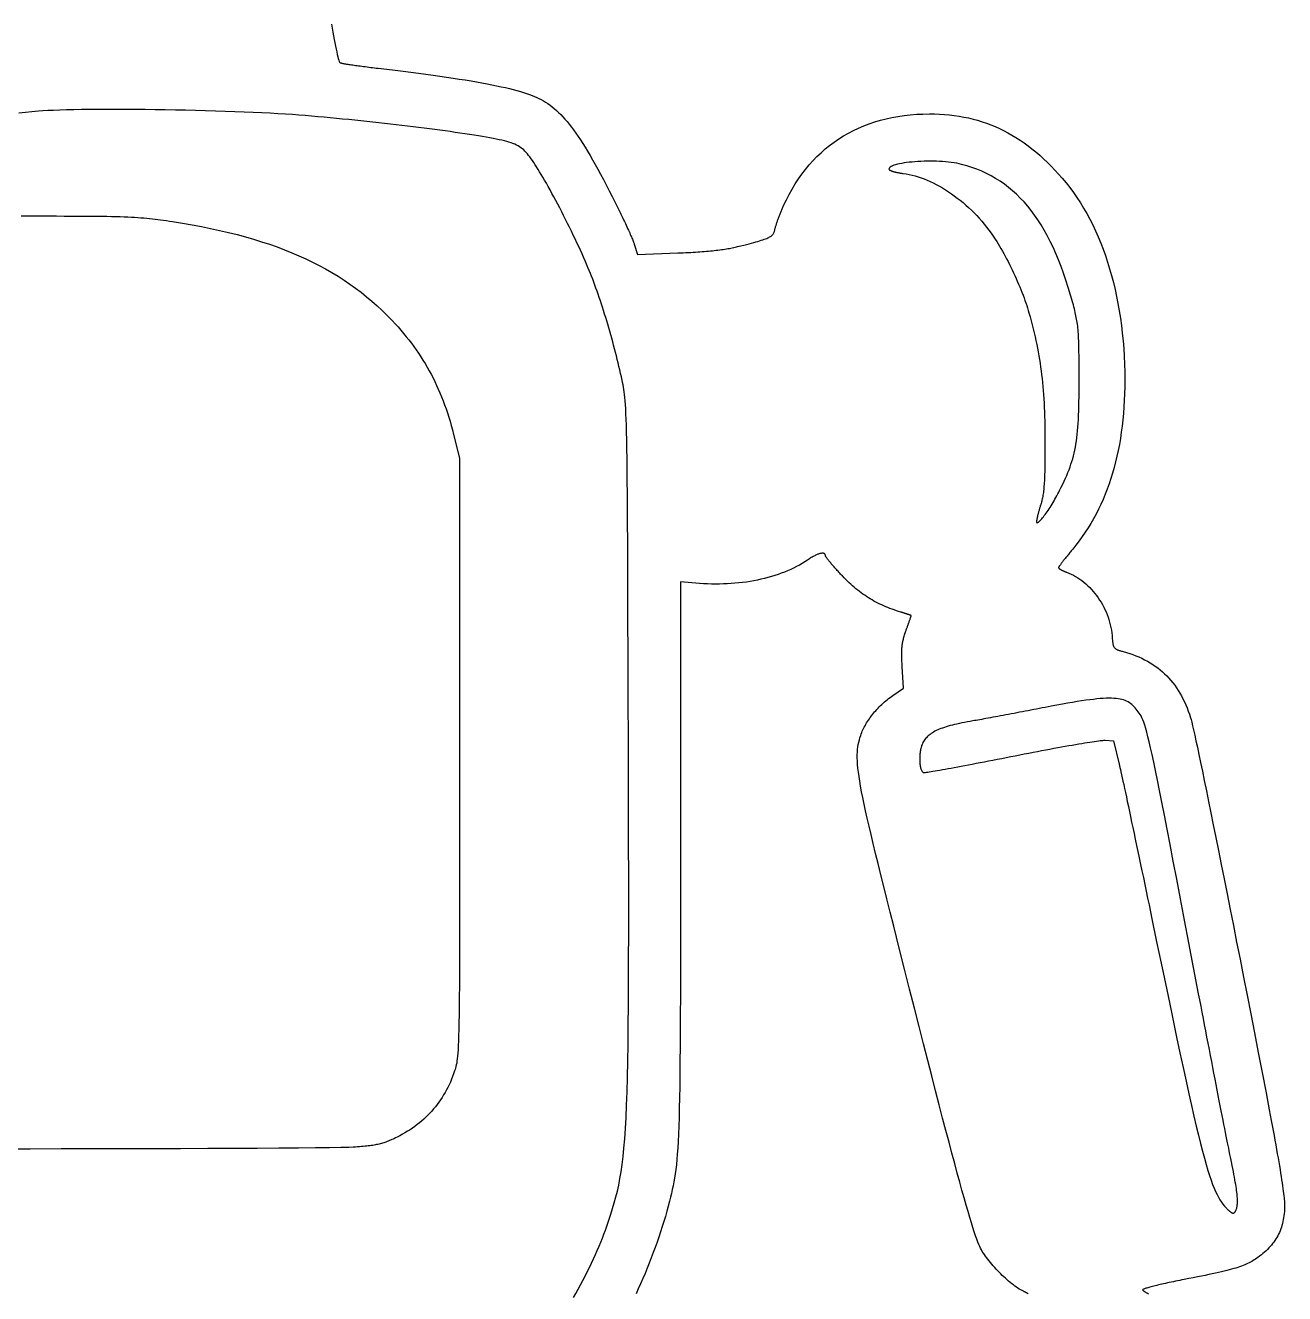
# Model space of a CAD drawing. Extents: x -419 to 419, y -275 to 1047.
# Drawn here: x -137.3 to -82.1, y 328.6 to 384.2 of the extents above; entities that cross this region are included whole.
import ezdxf

# ---------------------------------------------------------------- set-up
doc = ezdxf.new("R2010")
doc.units = 0
doc.layers.get('0').update_dxf_attribs({"linetype": 'CONTINUOUS'})

msp = doc.modelspace()

# ---------------------------------------------------------------- linework, layer by layer
for points in [[(-123.857, 384.25), (-123.827, 384.078), (-123.797, 383.91), (-123.768, 383.747), (-123.739, 383.589), (-123.71, 383.439), (-123.683, 383.296), (-123.656, 383.163), (-123.63, 383.04), (-123.606, 382.929), (-123.584, 382.83), (-123.563, 382.746), (-123.544, 382.677), (-123.527, 382.624), (-123.513, 382.589), (-123.501, 382.573), (-123.493, 382.569), (-123.481, 382.565), (-123.465, 382.56), (-123.444, 382.555), (-123.42, 382.55), (-123.392, 382.544), (-123.361, 382.538), (-123.325, 382.531), (-123.287, 382.524), (-123.245, 382.517), (-123.2, 382.509), (-123.152, 382.502), (-123.101, 382.493), (-123.047, 382.485), (-122.99, 382.477), (-122.931, 382.468), (-122.869, 382.459), (-122.805, 382.45), (-122.739, 382.441), (-122.671, 382.431), (-122.6, 382.422), (-122.528, 382.412), (-122.454, 382.402), (-122.378, 382.393), (-122.301, 382.383), (-122.223, 382.373), (-122.143, 382.363), (-122.062, 382.353), (-121.98, 382.343), (-121.897, 382.333), (-121.813, 382.324), (-121.439, 382.28), (-121.075, 382.236), (-120.722, 382.193), (-120.379, 382.15), (-120.046, 382.107), (-119.723, 382.064), (-119.411, 382.021), (-119.109, 381.978), (-118.816, 381.936), (-118.534, 381.893), (-118.261, 381.851), (-117.998, 381.809), (-117.745, 381.767), (-117.502, 381.725), (-117.268, 381.683), (-117.043, 381.641), (-116.828, 381.599), (-116.623, 381.557), (-116.427, 381.514), (-116.239, 381.472), (-116.061, 381.43), (-115.892, 381.388), (-115.733, 381.346), (-115.582, 381.304), (-115.439, 381.261), (-115.306, 381.219), (-115.181, 381.176), (-115.065, 381.133), (-114.958, 381.09), (-114.859, 381.047), (-114.769, 381.004), (-114.668, 380.951), (-114.57, 380.896), (-114.472, 380.836), (-114.376, 380.772), (-114.281, 380.705), (-114.186, 380.633), (-114.092, 380.556), (-113.999, 380.474), (-113.905, 380.387), (-113.812, 380.295), (-113.719, 380.197), (-113.625, 380.094), (-113.531, 379.984), (-113.436, 379.868), (-113.341, 379.745), (-113.244, 379.616), (-113.146, 379.479), (-113.047, 379.335), (-112.946, 379.184), (-112.844, 379.025), (-112.74, 378.858), (-112.633, 378.683), (-112.525, 378.499), (-112.414, 378.306), (-112.3, 378.105), (-112.184, 377.894), (-112.064, 377.674), (-111.942, 377.444), (-111.816, 377.205), (-111.686, 376.955), (-111.553, 376.695), (-111.509, 376.608), (-111.465, 376.52), (-111.421, 376.433), (-111.378, 376.346), (-111.335, 376.259), (-111.293, 376.173), (-111.251, 376.087), (-111.209, 376.003), (-111.169, 375.919), (-111.129, 375.836), (-111.09, 375.754), (-111.052, 375.674), (-111.014, 375.596), (-110.978, 375.519), (-110.943, 375.444), (-110.909, 375.37), (-110.877, 375.299), (-110.845, 375.23), (-110.815, 375.164), (-110.787, 375.1), (-110.76, 375.039), (-110.734, 374.981), (-110.71, 374.925), (-110.688, 374.873), (-110.668, 374.824), (-110.649, 374.779), (-110.633, 374.737), (-110.618, 374.699), (-110.605, 374.664), (-110.595, 374.634), (-110.587, 374.608), (-110.452, 374.158), (-108.671, 374.224), (-108.554, 374.229), (-108.44, 374.234), (-108.329, 374.239), (-108.219, 374.244), (-108.112, 374.25), (-108.008, 374.256), (-107.905, 374.262), (-107.805, 374.268), (-107.707, 374.275), (-107.611, 374.282), (-107.517, 374.289), (-107.425, 374.297), (-107.336, 374.305), (-107.248, 374.313), (-107.163, 374.322), (-107.079, 374.33), (-106.998, 374.34), (-106.918, 374.349), (-106.841, 374.359), (-106.765, 374.369), (-106.691, 374.379), (-106.62, 374.39), (-106.55, 374.401), (-106.481, 374.412), (-106.415, 374.424), (-106.351, 374.436), (-106.288, 374.448), (-106.227, 374.461), (-106.167, 374.474), (-106.11, 374.487), (-106.054, 374.501), (-105.916, 374.536), (-105.787, 374.568), (-105.665, 374.599), (-105.552, 374.629), (-105.445, 374.657), (-105.346, 374.683), (-105.254, 374.709), (-105.169, 374.733), (-105.09, 374.757), (-105.017, 374.779), (-104.95, 374.801), (-104.888, 374.822), (-104.832, 374.843), (-104.78, 374.864), (-104.734, 374.884), (-104.692, 374.904), (-104.654, 374.925), (-104.62, 374.946), (-104.589, 374.967), (-104.562, 374.988), (-104.539, 375.011), (-104.517, 375.034), (-104.499, 375.058), (-104.483, 375.082), (-104.468, 375.109), (-104.456, 375.136), (-104.445, 375.165), (-104.435, 375.195), (-104.426, 375.227), (-104.417, 375.261), (-104.409, 375.297), (-104.405, 375.316), (-104.4, 375.337), (-104.394, 375.359), (-104.388, 375.383), (-104.38, 375.408), (-104.372, 375.434), (-104.364, 375.461), (-104.355, 375.49), (-104.345, 375.52), (-104.335, 375.55), (-104.324, 375.582), (-104.313, 375.614), (-104.301, 375.648), (-104.289, 375.682), (-104.276, 375.716), (-104.263, 375.752), (-104.25, 375.787), (-104.236, 375.823), (-104.222, 375.86), (-104.207, 375.897), (-104.193, 375.934), (-104.178, 375.971), (-104.163, 376.008), (-104.148, 376.046), (-104.132, 376.083), (-104.117, 376.12), (-104.101, 376.157), (-104.085, 376.194), (-104.069, 376.23), (-104.054, 376.266), (-104.038, 376.301), (-103.92, 376.551), (-103.796, 376.793), (-103.666, 377.027), (-103.529, 377.253), (-103.386, 377.472), (-103.237, 377.683), (-103.081, 377.886), (-102.919, 378.081), (-102.752, 378.269), (-102.578, 378.448), (-102.398, 378.62), (-102.212, 378.784), (-102.021, 378.939), (-101.823, 379.087), (-101.62, 379.226), (-101.411, 379.357), (-101.197, 379.48), (-100.977, 379.595), (-100.752, 379.702), (-100.521, 379.8), (-100.285, 379.89), (-100.044, 379.972), (-99.797, 380.045), (-99.545, 380.109), (-99.288, 380.165), (-99.026, 380.213), (-98.759, 380.252), (-98.488, 380.283), (-98.211, 380.304), (-97.929, 380.317), (-97.643, 380.322), (-97.42, 380.319), (-97.199, 380.311), (-96.982, 380.297), (-96.767, 380.277), (-96.556, 380.252), (-96.347, 380.221), (-96.14, 380.184), (-95.937, 380.142), (-95.736, 380.094), (-95.537, 380.04), (-95.341, 379.98), (-95.147, 379.914), (-94.956, 379.842), (-94.766, 379.764), (-94.579, 379.681), (-94.394, 379.591), (-94.211, 379.495), (-94.03, 379.393), (-93.851, 379.285), (-93.673, 379.171), (-93.498, 379.05), (-93.323, 378.924), (-93.151, 378.791), (-92.98, 378.651), (-92.81, 378.506), (-92.642, 378.354), (-92.476, 378.196), (-92.31, 378.031), (-92.146, 377.86), (-91.982, 377.682), (-91.82, 377.497), (-91.652, 377.296), (-91.489, 377.088), (-91.33, 376.873), (-91.177, 376.652), (-91.029, 376.424), (-90.886, 376.19), (-90.748, 375.949), (-90.615, 375.703), (-90.488, 375.451), (-90.366, 375.193), (-90.249, 374.929), (-90.137, 374.659), (-90.031, 374.385), (-89.93, 374.105), (-89.835, 373.819), (-89.745, 373.529), (-89.661, 373.234), (-89.582, 372.933), (-89.509, 372.628), (-89.441, 372.319), (-89.379, 372.005), (-89.323, 371.687), (-89.273, 371.364), (-89.228, 371.038), (-89.19, 370.707), (-89.157, 370.372), (-89.13, 370.034), (-89.109, 369.692), (-89.094, 369.347), (-89.085, 368.998), (-89.082, 368.646), (-89.084, 368.346), (-89.092, 368.049), (-89.103, 367.757), (-89.12, 367.469), (-89.141, 367.185), (-89.168, 366.905), (-89.199, 366.629), (-89.234, 366.358), (-89.275, 366.09), (-89.32, 365.827), (-89.37, 365.567), (-89.424, 365.312), (-89.484, 365.061), (-89.548, 364.814), (-89.617, 364.571), (-89.69, 364.332), (-89.769, 364.097), (-89.852, 363.867), (-89.94, 363.64), (-90.032, 363.417), (-90.13, 363.199), (-90.232, 362.984), (-90.339, 362.774), (-90.451, 362.568), (-90.567, 362.365), (-90.688, 362.167), (-90.814, 361.973), (-90.945, 361.783), (-91.081, 361.596), (-91.221, 361.414), (-91.366, 361.236), (-91.399, 361.197), (-91.431, 361.158), (-91.463, 361.119), (-91.495, 361.081), (-91.526, 361.043), (-91.556, 361.006), (-91.585, 360.97), (-91.614, 360.934), (-91.642, 360.899), (-91.67, 360.864), (-91.696, 360.831), (-91.722, 360.798), (-91.747, 360.767), (-91.77, 360.736), (-91.793, 360.706), (-91.815, 360.678), (-91.836, 360.65), (-91.855, 360.624), (-91.874, 360.599), (-91.891, 360.576), (-91.907, 360.554), (-91.921, 360.533), (-91.934, 360.514), (-91.946, 360.497), (-91.957, 360.481), (-91.966, 360.467), (-91.973, 360.454), (-91.979, 360.443), (-91.983, 360.435), (-91.986, 360.428), (-91.986, 360.423), (-91.986, 360.419), (-91.984, 360.414), (-91.982, 360.41), (-91.979, 360.405), (-91.975, 360.4), (-91.969, 360.394), (-91.963, 360.389), (-91.957, 360.383), (-91.949, 360.377), (-91.941, 360.371), (-91.932, 360.364), (-91.922, 360.358), (-91.912, 360.351), (-91.9, 360.344), (-91.889, 360.337), (-91.876, 360.33), (-91.863, 360.323), (-91.85, 360.316), (-91.836, 360.309), (-91.821, 360.301), (-91.806, 360.294), (-91.79, 360.287), (-91.774, 360.279), (-91.758, 360.272), (-91.741, 360.265), (-91.724, 360.258), (-91.706, 360.25), (-91.688, 360.243), (-91.67, 360.236), (-91.652, 360.229), (-91.633, 360.222), (-91.532, 360.183), (-91.433, 360.139), (-91.336, 360.091), (-91.239, 360.038), (-91.145, 359.98), (-91.052, 359.918), (-90.962, 359.853), (-90.873, 359.783), (-90.786, 359.709), (-90.702, 359.632), (-90.62, 359.552), (-90.54, 359.468), (-90.463, 359.381), (-90.389, 359.291), (-90.318, 359.198), (-90.249, 359.102), (-90.183, 359.004), (-90.121, 358.903), (-90.061, 358.801), (-90.005, 358.696), (-89.953, 358.589), (-89.904, 358.48), (-89.858, 358.37), (-89.817, 358.258), (-89.779, 358.145), (-89.746, 358.031), (-89.716, 357.916), (-89.691, 357.8), (-89.67, 357.683), (-89.653, 357.566), (-89.641, 357.448), (-89.636, 357.393), (-89.632, 357.343), (-89.628, 357.295), (-89.623, 357.251), (-89.619, 357.209), (-89.614, 357.171), (-89.61, 357.135), (-89.604, 357.102), (-89.599, 357.071), (-89.592, 357.043), (-89.585, 357.017), (-89.577, 356.993), (-89.569, 356.971), (-89.559, 356.951), (-89.548, 356.932), (-89.536, 356.915), (-89.523, 356.899), (-89.508, 356.885), (-89.492, 356.872), (-89.475, 356.859), (-89.455, 356.847), (-89.434, 356.836), (-89.411, 356.826), (-89.386, 356.816), (-89.359, 356.806), (-89.33, 356.797), (-89.299, 356.787), (-89.265, 356.777), (-89.229, 356.767), (-89.19, 356.756), (-89.149, 356.745), (-89.005, 356.704), (-88.864, 356.66), (-88.727, 356.612), (-88.593, 356.561), (-88.462, 356.506), (-88.334, 356.448), (-88.21, 356.386), (-88.089, 356.321), (-87.972, 356.253), (-87.858, 356.181), (-87.747, 356.105), (-87.639, 356.026), (-87.534, 355.944), (-87.433, 355.858), (-87.335, 355.768), (-87.24, 355.675), (-87.149, 355.578), (-87.06, 355.478), (-86.975, 355.374), (-86.893, 355.266), (-86.814, 355.155), (-86.739, 355.041), (-86.666, 354.922), (-86.597, 354.8), (-86.531, 354.675), (-86.468, 354.546), (-86.407, 354.413), (-86.351, 354.276), (-86.297, 354.136), (-86.246, 353.992), (-86.198, 353.844), (-86.175, 353.762), (-86.145, 353.645), (-86.109, 353.492), (-86.066, 353.306), (-86.017, 353.085), (-85.961, 352.831), (-85.899, 352.545), (-85.832, 352.226), (-85.758, 351.876), (-85.679, 351.496), (-85.594, 351.085), (-85.504, 350.644), (-85.408, 350.174), (-85.307, 349.675), (-85.2, 349.149), (-85.089, 348.595), (-84.973, 348.014), (-84.851, 347.408), (-84.725, 346.775), (-84.595, 346.117), (-84.46, 345.435), (-84.321, 344.729), (-84.177, 344), (-84.029, 343.248), (-83.877, 342.473), (-83.722, 341.677), (-83.562, 340.861), (-83.399, 340.023), (-83.233, 339.166), (-83.063, 338.29), (-82.889, 337.394), (-82.841, 337.143), (-82.793, 336.896), (-82.747, 336.654), (-82.703, 336.417), (-82.659, 336.186), (-82.617, 335.96), (-82.577, 335.739), (-82.537, 335.524), (-82.499, 335.315), (-82.463, 335.112), (-82.428, 334.915), (-82.395, 334.724), (-82.363, 334.54), (-82.332, 334.362), (-82.303, 334.191), (-82.276, 334.027), (-82.25, 333.869), (-82.226, 333.719), (-82.204, 333.576), (-82.183, 333.441), (-82.164, 333.313), (-82.147, 333.192), (-82.132, 333.08), (-82.118, 332.975), (-82.106, 332.878), (-82.096, 332.79), (-82.088, 332.71), (-82.081, 332.639), (-82.077, 332.576), (-82.074, 332.522), (-82.073, 332.478), (-82.075, 332.38), (-82.079, 332.284), (-82.085, 332.19), (-82.094, 332.098), (-82.104, 332.007), (-82.117, 331.919), (-82.132, 331.833), (-82.15, 331.748), (-82.17, 331.665), (-82.192, 331.583), (-82.217, 331.503), (-82.244, 331.425), (-82.273, 331.348), (-82.305, 331.273), (-82.34, 331.199), (-82.376, 331.127), (-82.416, 331.056), (-82.458, 330.986), (-82.502, 330.917), (-82.55, 330.85), (-82.599, 330.784), (-82.652, 330.719), (-82.707, 330.655), (-82.764, 330.592), (-82.825, 330.529), (-82.888, 330.468), (-82.954, 330.408), (-83.023, 330.349), (-83.094, 330.29), (-83.168, 330.232), (-83.245, 330.175), (-83.299, 330.138), (-83.352, 330.101), (-83.406, 330.066), (-83.461, 330.032), (-83.516, 330), (-83.574, 329.968), (-83.633, 329.937), (-83.694, 329.907), (-83.758, 329.878), (-83.825, 329.849), (-83.895, 329.821), (-83.968, 329.793), (-84.045, 329.765), (-84.127, 329.738), (-84.213, 329.711), (-84.303, 329.684), (-84.399, 329.656), (-84.501, 329.629), (-84.608, 329.601), (-84.721, 329.573), (-84.841, 329.544), (-84.968, 329.514), (-85.102, 329.484), (-85.244, 329.454), (-85.394, 329.422), (-85.551, 329.389), (-85.717, 329.355), (-85.892, 329.32), (-86.077, 329.283), (-86.271, 329.246), (-86.474, 329.206), (-86.573, 329.187), (-86.67, 329.168), (-86.765, 329.149), (-86.859, 329.13), (-86.951, 329.111), (-87.041, 329.092), (-87.129, 329.074), (-87.215, 329.055), (-87.299, 329.037), (-87.38, 329.019), (-87.459, 329.001), (-87.535, 328.984), (-87.608, 328.967), (-87.678, 328.95), (-87.745, 328.934), (-87.81, 328.918), (-87.87, 328.902), (-87.928, 328.887), (-87.981, 328.873), (-88.032, 328.859), (-88.078, 328.846), (-88.12, 328.833), (-88.158, 328.821), (-88.192, 328.81), (-88.222, 328.8), (-88.247, 328.79), (-88.268, 328.781), (-88.284, 328.773), (-88.295, 328.765), (-88.301, 328.759), (-88.302, 328.753), (-88.299, 328.748), (-88.295, 328.742), (-88.289, 328.735), (-88.282, 328.728), (-88.273, 328.72), (-88.262, 328.712), (-88.251, 328.703), (-88.237, 328.694), (-88.223, 328.684), (-88.207, 328.674), (-88.19, 328.664), (-88.172, 328.653), (-88.152, 328.642), (-88.132, 328.63), (-88.11, 328.618), (-88.087, 328.606), (-88.064, 328.594), (-88.039, 328.581)], [(-113.251, 328.412), (-113.146, 328.599), (-113.043, 328.786), (-112.941, 328.975), (-112.842, 329.164), (-112.744, 329.354), (-112.648, 329.544), (-112.555, 329.734), (-112.465, 329.923), (-112.377, 330.111), (-112.292, 330.298), (-112.21, 330.483), (-112.132, 330.666), (-112.056, 330.847), (-111.985, 331.026), (-111.918, 331.201), (-111.854, 331.374), (-111.795, 331.543), (-111.703, 331.812), (-111.617, 332.071), (-111.537, 332.323), (-111.462, 332.574), (-111.393, 332.826), (-111.329, 333.083), (-111.269, 333.351), (-111.214, 333.632), (-111.164, 333.931), (-111.118, 334.251), (-111.076, 334.597), (-111.038, 334.973), (-111.004, 335.383), (-110.974, 335.83), (-110.947, 336.319), (-110.924, 336.853), (-110.903, 337.437), (-110.886, 338.075), (-110.871, 338.77), (-110.859, 339.527), (-110.849, 340.35), (-110.842, 341.242), (-110.836, 342.208), (-110.833, 343.251), (-110.831, 344.377), (-110.831, 345.587), (-110.832, 346.888), (-110.835, 348.281), (-110.838, 349.773), (-110.842, 351.366), (-110.847, 353.065), (-110.851, 354.41), (-110.855, 355.67), (-110.858, 356.847), (-110.862, 357.945), (-110.865, 358.966), (-110.869, 359.914), (-110.873, 360.791), (-110.876, 361.601), (-110.88, 362.347), (-110.884, 363.031), (-110.889, 363.657), (-110.894, 364.228), (-110.899, 364.747), (-110.904, 365.217), (-110.911, 365.641), (-110.917, 366.022), (-110.925, 366.362), (-110.933, 366.666), (-110.941, 366.936), (-110.951, 367.175), (-110.961, 367.387), (-110.972, 367.573), (-110.984, 367.738), (-110.997, 367.885), (-111.012, 368.015), (-111.027, 368.133), (-111.043, 368.242), (-111.061, 368.344), (-111.079, 368.443), (-111.1, 368.541), (-111.121, 368.642), (-111.154, 368.792), (-111.188, 368.943), (-111.222, 369.095), (-111.258, 369.247), (-111.295, 369.401), (-111.332, 369.555), (-111.371, 369.709), (-111.41, 369.863), (-111.45, 370.018), (-111.491, 370.173), (-111.532, 370.327), (-111.575, 370.482), (-111.618, 370.636), (-111.661, 370.789), (-111.705, 370.942), (-111.75, 371.094), (-111.795, 371.246), (-111.84, 371.396), (-111.886, 371.545), (-111.933, 371.693), (-111.979, 371.84), (-112.026, 371.985), (-112.074, 372.129), (-112.121, 372.27), (-112.169, 372.41), (-112.217, 372.548), (-112.265, 372.684), (-112.313, 372.818), (-112.361, 372.949), (-112.41, 373.078), (-112.458, 373.204), (-112.506, 373.327), (-112.559, 373.457), (-112.616, 373.593), (-112.676, 373.735), (-112.739, 373.882), (-112.806, 374.033), (-112.876, 374.188), (-112.949, 374.347), (-113.024, 374.51), (-113.101, 374.674), (-113.18, 374.841), (-113.261, 375.01), (-113.343, 375.18), (-113.427, 375.351), (-113.511, 375.521), (-113.597, 375.692), (-113.683, 375.862), (-113.769, 376.03), (-113.855, 376.197), (-113.941, 376.362), (-114.026, 376.524), (-114.111, 376.683), (-114.195, 376.838), (-114.278, 376.989), (-114.359, 377.135), (-114.438, 377.277), (-114.516, 377.412), (-114.591, 377.542), (-114.665, 377.665), (-114.735, 377.781), (-114.802, 377.889), (-114.87, 377.995), (-114.933, 378.094), (-114.994, 378.188), (-115.052, 378.275), (-115.109, 378.356), (-115.164, 378.432), (-115.218, 378.503), (-115.272, 378.569), (-115.326, 378.631), (-115.38, 378.688), (-115.436, 378.741), (-115.494, 378.79), (-115.554, 378.836), (-115.617, 378.879), (-115.683, 378.919), (-115.753, 378.956), (-115.827, 378.991), (-115.906, 379.024), (-115.991, 379.055), (-116.081, 379.084), (-116.178, 379.112), (-116.282, 379.139), (-116.393, 379.166), (-116.512, 379.191), (-116.639, 379.217), (-116.776, 379.243), (-116.922, 379.27), (-117.078, 379.296), (-117.245, 379.324), (-117.423, 379.354), (-117.612, 379.384), (-117.814, 379.416), (-118.02, 379.448), (-118.23, 379.48), (-118.444, 379.512), (-118.662, 379.543), (-118.883, 379.575), (-119.108, 379.606), (-119.337, 379.637), (-119.569, 379.668), (-119.804, 379.699), (-120.043, 379.729), (-120.284, 379.759), (-120.529, 379.789), (-120.776, 379.819), (-121.026, 379.848), (-121.278, 379.877), (-121.533, 379.906), (-121.79, 379.934), (-122.049, 379.962), (-122.311, 379.99), (-122.574, 380.017), (-122.839, 380.044), (-123.106, 380.071), (-123.375, 380.097), (-123.645, 380.123), (-123.917, 380.148), (-124.189, 380.173), (-124.463, 380.197), (-124.738, 380.221), (-125.014, 380.245), (-125.29, 380.267), (-125.574, 380.289), (-125.88, 380.31), (-126.208, 380.33), (-126.556, 380.35), (-126.921, 380.368), (-127.302, 380.385), (-127.697, 380.402), (-128.105, 380.417), (-128.523, 380.432), (-128.949, 380.445), (-129.383, 380.458), (-129.821, 380.469), (-130.263, 380.479), (-130.706, 380.488), (-131.149, 380.496), (-131.59, 380.502), (-132.026, 380.508), (-132.457, 380.512), (-132.88, 380.514), (-133.294, 380.516), (-133.696, 380.516), (-134.085, 380.515), (-134.459, 380.512), (-134.817, 380.508), (-135.156, 380.503), (-135.475, 380.496), (-135.772, 380.487), (-136.044, 380.477), (-136.291, 380.466), (-136.51, 380.453), (-136.7, 380.438), (-137.566, 380.354)], [(-91.868, 363.947), (-91.802, 364.082), (-91.74, 364.214), (-91.682, 364.343), (-91.627, 364.469), (-91.576, 364.594), (-91.527, 364.716), (-91.482, 364.838), (-91.44, 364.959), (-91.401, 365.08), (-91.365, 365.202), (-91.331, 365.326), (-91.3, 365.451), (-91.272, 365.578), (-91.246, 365.709), (-91.222, 365.843), (-91.201, 365.98), (-91.181, 366.123), (-91.164, 366.27), (-91.149, 366.424), (-91.136, 366.583), (-91.124, 366.749), (-91.114, 366.923), (-91.106, 367.104), (-91.099, 367.294), (-91.093, 367.493), (-91.089, 367.702), (-91.086, 367.921), (-91.084, 368.15), (-91.083, 368.39), (-91.082, 368.643), (-91.083, 368.85), (-91.083, 369.046), (-91.084, 369.23), (-91.084, 369.403), (-91.086, 369.567), (-91.087, 369.721), (-91.089, 369.866), (-91.091, 370.002), (-91.094, 370.13), (-91.097, 370.251), (-91.101, 370.365), (-91.105, 370.473), (-91.11, 370.575), (-91.116, 370.671), (-91.122, 370.763), (-91.13, 370.851), (-91.138, 370.935), (-91.147, 371.016), (-91.156, 371.094), (-91.167, 371.17), (-91.179, 371.245), (-91.192, 371.319), (-91.206, 371.393), (-91.221, 371.467), (-91.237, 371.541), (-91.254, 371.617), (-91.273, 371.694), (-91.293, 371.774), (-91.315, 371.856), (-91.337, 371.942), (-91.362, 372.032), (-91.457, 372.374), (-91.557, 372.706), (-91.659, 373.026), (-91.765, 373.336), (-91.875, 373.636), (-91.988, 373.926), (-92.105, 374.205), (-92.226, 374.474), (-92.351, 374.733), (-92.479, 374.982), (-92.612, 375.222), (-92.749, 375.452), (-92.89, 375.672), (-93.035, 375.882), (-93.185, 376.084), (-93.339, 376.276), (-93.498, 376.459), (-93.661, 376.632), (-93.829, 376.797), (-94.002, 376.953), (-94.18, 377.1), (-94.362, 377.238), (-94.55, 377.368), (-94.743, 377.489), (-94.941, 377.602), (-95.144, 377.707), (-95.352, 377.803), (-95.566, 377.891), (-95.786, 377.972), (-96.011, 378.044), (-96.242, 378.109), (-96.343, 378.133), (-96.452, 378.155), (-96.566, 378.175), (-96.686, 378.192), (-96.81, 378.206), (-96.938, 378.218), (-97.069, 378.228), (-97.202, 378.236), (-97.338, 378.242), (-97.474, 378.245), (-97.611, 378.246), (-97.748, 378.245), (-97.884, 378.243), (-98.019, 378.238), (-98.151, 378.231), (-98.281, 378.222), (-98.407, 378.212), (-98.528, 378.2), (-98.645, 378.186), (-98.756, 378.17), (-98.861, 378.153), (-98.959, 378.134), (-99.05, 378.113), (-99.132, 378.091), (-99.206, 378.067), (-99.27, 378.042), (-99.323, 378.016), (-99.366, 377.988), (-99.397, 377.959), (-99.416, 377.929), (-99.422, 377.897), (-99.421, 377.891), (-99.418, 377.885), (-99.413, 377.879), (-99.407, 377.873), (-99.4, 377.867), (-99.391, 377.86), (-99.38, 377.854), (-99.368, 377.847), (-99.355, 377.841), (-99.34, 377.834), (-99.324, 377.827), (-99.307, 377.821), (-99.288, 377.814), (-99.268, 377.808), (-99.247, 377.801), (-99.226, 377.794), (-99.203, 377.788), (-99.179, 377.782), (-99.154, 377.775), (-99.128, 377.769), (-99.101, 377.763), (-99.074, 377.757), (-99.045, 377.751), (-99.016, 377.745), (-98.987, 377.74), (-98.956, 377.734), (-98.925, 377.729), (-98.894, 377.724), (-98.862, 377.719), (-98.829, 377.715), (-98.796, 377.71), (-98.668, 377.692), (-98.539, 377.667), (-98.409, 377.638), (-98.278, 377.603), (-98.146, 377.563), (-98.013, 377.518), (-97.88, 377.469), (-97.746, 377.415), (-97.613, 377.356), (-97.479, 377.292), (-97.345, 377.224), (-97.212, 377.152), (-97.079, 377.075), (-96.947, 376.994), (-96.815, 376.91), (-96.685, 376.821), (-96.555, 376.729), (-96.427, 376.633), (-96.3, 376.533), (-96.174, 376.43), (-96.05, 376.323), (-95.928, 376.213), (-95.808, 376.1), (-95.69, 375.984), (-95.575, 375.865), (-95.461, 375.743), (-95.351, 375.618), (-95.243, 375.491), (-95.138, 375.361), (-95.036, 375.228), (-94.938, 375.093), (-94.878, 375.009), (-94.818, 374.919), (-94.757, 374.826), (-94.696, 374.729), (-94.634, 374.628), (-94.572, 374.524), (-94.51, 374.417), (-94.447, 374.307), (-94.385, 374.194), (-94.323, 374.079), (-94.261, 373.962), (-94.2, 373.844), (-94.139, 373.723), (-94.079, 373.602), (-94.02, 373.48), (-93.961, 373.357), (-93.904, 373.233), (-93.848, 373.109), (-93.793, 372.986), (-93.74, 372.862), (-93.688, 372.74), (-93.638, 372.618), (-93.59, 372.497), (-93.543, 372.377), (-93.499, 372.26), (-93.457, 372.144), (-93.417, 372.03), (-93.379, 371.919), (-93.345, 371.81), (-93.312, 371.705), (-93.283, 371.602), (-93.233, 371.421), (-93.186, 371.242), (-93.141, 371.067), (-93.097, 370.893), (-93.056, 370.722), (-93.017, 370.552), (-92.98, 370.383), (-92.944, 370.216), (-92.911, 370.05), (-92.879, 369.884), (-92.85, 369.718), (-92.822, 369.552), (-92.795, 369.386), (-92.771, 369.219), (-92.748, 369.051), (-92.727, 368.883), (-92.707, 368.712), (-92.689, 368.54), (-92.673, 368.366), (-92.658, 368.189), (-92.645, 368.01), (-92.632, 367.828), (-92.622, 367.642), (-92.612, 367.453), (-92.604, 367.26), (-92.598, 367.063), (-92.592, 366.862), (-92.588, 366.656), (-92.585, 366.445), (-92.583, 366.228), (-92.582, 366.006), (-92.582, 365.836), (-92.582, 365.673), (-92.582, 365.518), (-92.583, 365.37), (-92.584, 365.229), (-92.585, 365.095), (-92.586, 364.967), (-92.588, 364.846), (-92.591, 364.73), (-92.593, 364.621), (-92.596, 364.517), (-92.6, 364.418), (-92.604, 364.324), (-92.608, 364.235), (-92.613, 364.15), (-92.618, 364.069), (-92.624, 363.993), (-92.63, 363.92), (-92.637, 363.851), (-92.644, 363.784), (-92.652, 363.721), (-92.661, 363.66), (-92.67, 363.602), (-92.68, 363.546), (-92.69, 363.492), (-92.701, 363.439), (-92.713, 363.388), (-92.725, 363.338), (-92.738, 363.289), (-92.752, 363.24), (-92.767, 363.192), (-92.777, 363.16), (-92.787, 363.127), (-92.796, 363.095), (-92.806, 363.063), (-92.815, 363.031), (-92.824, 362.999), (-92.833, 362.968), (-92.842, 362.937), (-92.85, 362.906), (-92.859, 362.876), (-92.867, 362.846), (-92.874, 362.817), (-92.882, 362.788), (-92.889, 362.76), (-92.896, 362.733), (-92.902, 362.707), (-92.908, 362.681), (-92.914, 362.656), (-92.92, 362.633), (-92.925, 362.61), (-92.929, 362.588), (-92.934, 362.567), (-92.938, 362.548), (-92.941, 362.529), (-92.944, 362.512), (-92.947, 362.496), (-92.949, 362.482), (-92.95, 362.469), (-92.951, 362.457), (-92.952, 362.447), (-92.952, 362.439), (-92.95, 362.418), (-92.944, 362.403), (-92.934, 362.395), (-92.921, 362.393), (-92.906, 362.397), (-92.887, 362.406), (-92.865, 362.421), (-92.84, 362.441), (-92.814, 362.466), (-92.784, 362.495), (-92.753, 362.529), (-92.72, 362.568), (-92.685, 362.61), (-92.648, 362.656), (-92.61, 362.706), (-92.57, 362.759), (-92.53, 362.816), (-92.488, 362.875), (-92.446, 362.937), (-92.403, 363.001), (-92.359, 363.068), (-92.316, 363.136), (-92.272, 363.207), (-92.228, 363.279), (-92.184, 363.352), (-92.141, 363.426), (-92.098, 363.502), (-92.056, 363.577), (-92.015, 363.654), (-91.975, 363.73), (-91.937, 363.807), (-91.868, 363.947)], [(-137.474, 375.845), (-137.073, 375.845), (-136.667, 375.845), (-136.283, 375.845), (-135.922, 375.845), (-135.581, 375.844), (-135.261, 375.843), (-134.96, 375.842), (-134.677, 375.84), (-134.412, 375.838), (-134.162, 375.836), (-133.928, 375.833), (-133.709, 375.83), (-133.502, 375.826), (-133.308, 375.821), (-133.126, 375.816), (-132.954, 375.811), (-132.791, 375.804), (-132.637, 375.797), (-132.491, 375.789), (-132.351, 375.781), (-132.217, 375.771), (-132.087, 375.761), (-131.961, 375.75), (-131.838, 375.738), (-131.716, 375.725), (-131.595, 375.71), (-131.474, 375.695), (-131.352, 375.679), (-131.228, 375.661), (-131.1, 375.643), (-130.968, 375.623), (-130.832, 375.602), (-130.399, 375.532), (-129.977, 375.458), (-129.564, 375.38), (-129.16, 375.298), (-128.766, 375.212), (-128.38, 375.121), (-128.004, 375.027), (-127.636, 374.928), (-127.277, 374.824), (-126.927, 374.716), (-126.584, 374.603), (-126.25, 374.486), (-125.924, 374.364), (-125.605, 374.236), (-125.294, 374.104), (-124.99, 373.967), (-124.693, 373.825), (-124.404, 373.678), (-124.121, 373.526), (-123.845, 373.368), (-123.575, 373.205), (-123.312, 373.036), (-123.055, 372.862), (-122.805, 372.682), (-122.559, 372.497), (-122.32, 372.305), (-122.086, 372.108), (-121.858, 371.905), (-121.634, 371.696), (-121.416, 371.481), (-121.203, 371.26), (-121.072, 371.119), (-120.945, 370.978), (-120.822, 370.837), (-120.701, 370.695), (-120.584, 370.552), (-120.47, 370.408), (-120.359, 370.263), (-120.252, 370.117), (-120.147, 369.97), (-120.045, 369.822), (-119.946, 369.672), (-119.85, 369.521), (-119.757, 369.369), (-119.666, 369.215), (-119.579, 369.059), (-119.494, 368.902), (-119.411, 368.742), (-119.331, 368.581), (-119.254, 368.418), (-119.179, 368.252), (-119.107, 368.085), (-119.037, 367.915), (-118.969, 367.742), (-118.904, 367.567), (-118.84, 367.39), (-118.78, 367.21), (-118.721, 367.027), (-118.664, 366.841), (-118.609, 366.653), (-118.557, 366.461), (-118.506, 366.266), (-118.242, 365.226), (-118.242, 352.129), (-118.242, 350.916), (-118.242, 349.78), (-118.242, 348.719), (-118.242, 347.729), (-118.243, 346.808), (-118.244, 345.954), (-118.245, 345.164), (-118.246, 344.434), (-118.248, 343.763), (-118.25, 343.148), (-118.252, 342.586), (-118.255, 342.074), (-118.259, 341.609), (-118.263, 341.19), (-118.268, 340.813), (-118.273, 340.476), (-118.279, 340.176), (-118.286, 339.91), (-118.294, 339.675), (-118.302, 339.47), (-118.312, 339.291), (-118.322, 339.135), (-118.333, 339), (-118.346, 338.884), (-118.359, 338.783), (-118.373, 338.695), (-118.389, 338.618), (-118.406, 338.547), (-118.424, 338.482), (-118.443, 338.419), (-118.464, 338.356), (-118.507, 338.23), (-118.552, 338.107), (-118.6, 337.986), (-118.651, 337.866), (-118.705, 337.749), (-118.761, 337.634), (-118.819, 337.521), (-118.881, 337.409), (-118.945, 337.3), (-119.011, 337.193), (-119.081, 337.088), (-119.152, 336.986), (-119.227, 336.885), (-119.303, 336.786), (-119.383, 336.69), (-119.465, 336.596), (-119.549, 336.504), (-119.636, 336.414), (-119.725, 336.326), (-119.817, 336.241), (-119.911, 336.158), (-120.008, 336.077), (-120.107, 335.998), (-120.209, 335.922), (-120.313, 335.848), (-120.419, 335.776), (-120.528, 335.707), (-120.639, 335.64), (-120.753, 335.575), (-120.869, 335.513), (-120.987, 335.453), (-121.048, 335.423), (-121.106, 335.395), (-121.163, 335.369), (-121.217, 335.343), (-121.271, 335.32), (-121.323, 335.297), (-121.374, 335.276), (-121.424, 335.256), (-121.474, 335.237), (-121.523, 335.22), (-121.572, 335.203), (-121.622, 335.187), (-121.672, 335.173), (-121.723, 335.159), (-121.774, 335.146), (-121.827, 335.134), (-121.881, 335.122), (-121.936, 335.111), (-121.994, 335.101), (-122.053, 335.091), (-122.115, 335.082), (-122.18, 335.073), (-122.247, 335.065), (-122.317, 335.057), (-122.391, 335.049), (-122.468, 335.042), (-122.548, 335.034), (-122.633, 335.027), (-122.722, 335.02), (-122.815, 335.013), (-122.913, 335.006), (-123.107, 334.998), (-123.454, 334.99), (-123.944, 334.983), (-124.567, 334.976), (-125.311, 334.97), (-126.166, 334.964), (-127.121, 334.958), (-128.166, 334.953), (-129.289, 334.949), (-130.48, 334.944), (-131.728, 334.941), (-133.023, 334.937), (-134.353, 334.935), (-135.708, 334.932), (-137.077, 334.93), (-138.45, 334.929)], [(-93.321, 328.58), (-93.336, 328.589), (-93.351, 328.598), (-93.367, 328.608), (-93.383, 328.617), (-93.4, 328.627), (-93.416, 328.636), (-93.434, 328.646), (-93.451, 328.655), (-93.469, 328.664), (-93.488, 328.674), (-93.506, 328.683), (-93.525, 328.692), (-93.583, 328.721), (-93.643, 328.754), (-93.705, 328.791), (-93.768, 328.832), (-93.833, 328.875), (-93.899, 328.922), (-93.967, 328.972), (-94.035, 329.025), (-94.103, 329.08), (-94.173, 329.138), (-94.242, 329.198), (-94.312, 329.26), (-94.381, 329.324), (-94.45, 329.39), (-94.519, 329.456), (-94.587, 329.525), (-94.654, 329.594), (-94.72, 329.664), (-94.785, 329.735), (-94.849, 329.807), (-94.911, 329.879), (-94.971, 329.951), (-95.029, 330.023), (-95.085, 330.095), (-95.139, 330.166), (-95.19, 330.237), (-95.239, 330.307), (-95.285, 330.376), (-95.327, 330.443), (-95.366, 330.51), (-95.402, 330.575), (-95.439, 330.649), (-95.479, 330.741), (-95.523, 330.85), (-95.571, 330.978), (-95.623, 331.126), (-95.68, 331.294), (-95.741, 331.484), (-95.807, 331.696), (-95.878, 331.931), (-95.955, 332.19), (-96.037, 332.474), (-96.125, 332.783), (-96.219, 333.119), (-96.319, 333.483), (-96.426, 333.874), (-96.539, 334.295), (-96.66, 334.746), (-96.788, 335.228), (-96.923, 335.742), (-97.066, 336.289), (-97.217, 336.869), (-97.376, 337.483), (-97.544, 338.133), (-97.72, 338.818), (-97.905, 339.541), (-98.099, 340.302), (-98.302, 341.101), (-98.516, 341.94), (-98.738, 342.82), (-98.971, 343.741), (-99.214, 344.704), (-99.369, 345.318), (-99.515, 345.898), (-99.652, 346.445), (-99.779, 346.959), (-99.899, 347.443), (-100.009, 347.896), (-100.112, 348.321), (-100.207, 348.719), (-100.294, 349.09), (-100.373, 349.437), (-100.445, 349.759), (-100.51, 350.059), (-100.568, 350.338), (-100.619, 350.597), (-100.663, 350.836), (-100.702, 351.058), (-100.734, 351.263), (-100.76, 351.453), (-100.781, 351.628), (-100.796, 351.791), (-100.806, 351.942), (-100.811, 352.082), (-100.81, 352.213), (-100.806, 352.335), (-100.796, 352.451), (-100.783, 352.561), (-100.766, 352.666), (-100.744, 352.768), (-100.719, 352.868), (-100.691, 352.967), (-100.659, 353.066), (-100.638, 353.127), (-100.615, 353.188), (-100.59, 353.249), (-100.563, 353.31), (-100.534, 353.372), (-100.503, 353.433), (-100.47, 353.494), (-100.435, 353.556), (-100.399, 353.617), (-100.361, 353.678), (-100.322, 353.739), (-100.28, 353.799), (-100.238, 353.859), (-100.193, 353.919), (-100.148, 353.978), (-100.1, 354.037), (-100.052, 354.095), (-100.002, 354.152), (-99.95, 354.209), (-99.898, 354.265), (-99.844, 354.321), (-99.789, 354.375), (-99.733, 354.429), (-99.676, 354.482), (-99.617, 354.533), (-99.558, 354.584), (-99.498, 354.634), (-99.436, 354.682), (-99.374, 354.73), (-99.311, 354.776), (-99.247, 354.821), (-98.78, 355.142), (-98.839, 356.084), (-98.844, 356.158), (-98.848, 356.229), (-98.851, 356.298), (-98.854, 356.363), (-98.857, 356.426), (-98.859, 356.487), (-98.86, 356.545), (-98.86, 356.601), (-98.861, 356.655), (-98.86, 356.707), (-98.859, 356.758), (-98.857, 356.807), (-98.854, 356.855), (-98.851, 356.901), (-98.847, 356.947), (-98.842, 356.991), (-98.837, 357.035), (-98.83, 357.078), (-98.823, 357.121), (-98.815, 357.164), (-98.807, 357.207), (-98.797, 357.25), (-98.787, 357.293), (-98.776, 357.336), (-98.763, 357.381), (-98.75, 357.426), (-98.736, 357.471), (-98.721, 357.518), (-98.705, 357.566), (-98.689, 357.616), (-98.671, 357.667), (-98.659, 357.701), (-98.647, 357.734), (-98.635, 357.767), (-98.624, 357.8), (-98.612, 357.832), (-98.601, 357.864), (-98.59, 357.894), (-98.58, 357.925), (-98.569, 357.954), (-98.559, 357.983), (-98.55, 358.01), (-98.54, 358.037), (-98.531, 358.063), (-98.522, 358.088), (-98.514, 358.112), (-98.506, 358.135), (-98.498, 358.157), (-98.491, 358.178), (-98.484, 358.198), (-98.478, 358.216), (-98.472, 358.233), (-98.467, 358.249), (-98.462, 358.263), (-98.458, 358.276), (-98.454, 358.287), (-98.451, 358.297), (-98.448, 358.306), (-98.446, 358.312), (-98.444, 358.317), (-98.443, 358.321), (-98.443, 358.322), (-98.444, 358.323), (-98.446, 358.324), (-98.449, 358.326), (-98.453, 358.328), (-98.458, 358.33), (-98.465, 358.333), (-98.473, 358.336), (-98.481, 358.339), (-98.491, 358.343), (-98.502, 358.346), (-98.514, 358.35), (-98.526, 358.355), (-98.54, 358.359), (-98.554, 358.364), (-98.569, 358.369), (-98.586, 358.375), (-98.602, 358.38), (-98.62, 358.386), (-98.638, 358.392), (-98.657, 358.398), (-98.677, 358.404), (-98.697, 358.41), (-98.718, 358.417), (-98.739, 358.423), (-98.761, 358.43), (-98.783, 358.437), (-98.806, 358.444), (-98.829, 358.451), (-98.852, 358.458), (-98.876, 358.466), (-98.9, 358.473), (-98.999, 358.503), (-99.096, 358.535), (-99.192, 358.567), (-99.286, 358.601), (-99.379, 358.636), (-99.471, 358.672), (-99.561, 358.709), (-99.65, 358.748), (-99.738, 358.788), (-99.824, 358.829), (-99.91, 358.872), (-99.994, 358.916), (-100.078, 358.961), (-100.16, 359.008), (-100.242, 359.057), (-100.322, 359.107), (-100.402, 359.158), (-100.481, 359.211), (-100.56, 359.266), (-100.637, 359.322), (-100.714, 359.38), (-100.791, 359.44), (-100.867, 359.501), (-100.942, 359.564), (-101.017, 359.629), (-101.092, 359.696), (-101.166, 359.764), (-101.24, 359.835), (-101.314, 359.907), (-101.387, 359.981), (-101.461, 360.058), (-101.5, 360.099), (-101.54, 360.141), (-101.578, 360.182), (-101.616, 360.223), (-101.653, 360.264), (-101.69, 360.304), (-101.725, 360.343), (-101.76, 360.382), (-101.794, 360.42), (-101.827, 360.457), (-101.859, 360.493), (-101.89, 360.529), (-101.92, 360.564), (-101.949, 360.597), (-101.976, 360.63), (-102.002, 360.661), (-102.027, 360.691), (-102.051, 360.72), (-102.073, 360.748), (-102.094, 360.774), (-102.113, 360.799), (-102.131, 360.822), (-102.147, 360.844), (-102.161, 360.864), (-102.173, 360.882), (-102.184, 360.899), (-102.193, 360.914), (-102.2, 360.926), (-102.205, 360.937), (-102.208, 360.946), (-102.209, 360.953), (-102.21, 360.971), (-102.213, 360.987), (-102.218, 361.002), (-102.225, 361.015), (-102.234, 361.026), (-102.245, 361.035), (-102.258, 361.043), (-102.272, 361.049), (-102.288, 361.054), (-102.306, 361.057), (-102.325, 361.058), (-102.346, 361.057), (-102.369, 361.055), (-102.393, 361.051), (-102.419, 361.046), (-102.446, 361.039), (-102.474, 361.031), (-102.504, 361.021), (-102.535, 361.009), (-102.568, 360.996), (-102.602, 360.982), (-102.636, 360.965), (-102.672, 360.948), (-102.71, 360.929), (-102.748, 360.908), (-102.787, 360.886), (-102.827, 360.862), (-102.868, 360.837), (-102.91, 360.811), (-102.953, 360.783), (-102.997, 360.753), (-103.11, 360.679), (-103.227, 360.607), (-103.347, 360.537), (-103.471, 360.47), (-103.599, 360.406), (-103.729, 360.344), (-103.863, 360.285), (-104, 360.229), (-104.14, 360.176), (-104.282, 360.125), (-104.428, 360.077), (-104.575, 360.031), (-104.726, 359.989), (-104.878, 359.949), (-105.033, 359.912), (-105.19, 359.879), (-105.349, 359.848), (-105.51, 359.82), (-105.673, 359.794), (-105.838, 359.772), (-106.004, 359.753), (-106.171, 359.737), (-106.34, 359.724), (-106.51, 359.714), (-106.681, 359.708), (-106.853, 359.704), (-107.026, 359.703), (-107.2, 359.706), (-107.374, 359.712), (-107.549, 359.721), (-107.724, 359.733), (-108.558, 359.8), (-108.56, 347.706), (-108.56, 346.519), (-108.561, 345.404), (-108.562, 344.36), (-108.563, 343.382), (-108.564, 342.47), (-108.566, 341.619), (-108.569, 340.827), (-108.572, 340.092), (-108.577, 339.411), (-108.582, 338.781), (-108.588, 338.2), (-108.595, 337.664), (-108.603, 337.172), (-108.612, 336.72), (-108.623, 336.306), (-108.635, 335.927), (-108.648, 335.581), (-108.664, 335.264), (-108.68, 334.975), (-108.699, 334.71), (-108.719, 334.467), (-108.741, 334.243), (-108.765, 334.035), (-108.791, 333.841), (-108.82, 333.658), (-108.85, 333.484), (-108.883, 333.315), (-108.919, 333.15), (-108.956, 332.984), (-108.997, 332.817), (-109.04, 332.644), (-109.097, 332.424), (-109.157, 332.201), (-109.221, 331.977), (-109.288, 331.752), (-109.358, 331.526), (-109.431, 331.299), (-109.507, 331.071), (-109.586, 330.843), (-109.667, 330.615), (-109.752, 330.386), (-109.839, 330.158), (-109.928, 329.93), (-110.02, 329.702), (-110.114, 329.476), (-110.21, 329.25), (-110.308, 329.025), (-110.409, 328.802), (-110.511, 328.58)], [(-85.635, 340.653), (-85.687, 340.926), (-85.739, 341.198), (-85.791, 341.47), (-85.843, 341.74), (-86.062, 342.891), (-86.267, 343.965), (-86.458, 344.965), (-86.635, 345.895), (-86.8, 346.756), (-86.953, 347.552), (-87.094, 348.285), (-87.224, 348.958), (-87.344, 349.574), (-87.455, 350.136), (-87.556, 350.647), (-87.649, 351.108), (-87.734, 351.523), (-87.812, 351.895), (-87.883, 352.227), (-87.948, 352.521), (-88.008, 352.779), (-88.064, 353.006), (-88.115, 353.203), (-88.162, 353.373), (-88.207, 353.519), (-88.249, 353.644), (-88.29, 353.751), (-88.329, 353.842), (-88.369, 353.92), (-88.408, 353.987), (-88.448, 354.048), (-88.489, 354.103), (-88.533, 354.157), (-88.579, 354.212), (-88.628, 354.27), (-88.675, 354.323), (-88.723, 354.372), (-88.772, 354.418), (-88.825, 354.461), (-88.879, 354.5), (-88.937, 354.535), (-88.999, 354.567), (-89.064, 354.596), (-89.134, 354.62), (-89.208, 354.642), (-89.288, 354.66), (-89.373, 354.675), (-89.464, 354.686), (-89.562, 354.693), (-89.666, 354.697), (-89.777, 354.698), (-89.896, 354.695), (-90.023, 354.689), (-90.158, 354.679), (-90.302, 354.666), (-90.455, 354.649), (-90.618, 354.629), (-90.79, 354.606), (-90.973, 354.579), (-91.167, 354.548), (-91.372, 354.515), (-91.589, 354.477), (-91.818, 354.436), (-92.059, 354.392), (-92.312, 354.345), (-92.579, 354.294), (-92.7, 354.27), (-92.822, 354.247), (-92.945, 354.223), (-93.069, 354.2), (-93.194, 354.176), (-93.318, 354.152), (-93.443, 354.128), (-93.568, 354.105), (-93.692, 354.081), (-93.816, 354.058), (-93.938, 354.035), (-94.06, 354.012), (-94.181, 353.989), (-94.299, 353.967), (-94.416, 353.945), (-94.532, 353.923), (-94.644, 353.902), (-94.755, 353.882), (-94.862, 353.862), (-94.967, 353.842), (-95.069, 353.824), (-95.167, 353.805), (-95.261, 353.788), (-95.352, 353.772), (-95.439, 353.756), (-95.521, 353.741), (-95.599, 353.727), (-95.672, 353.714), (-95.74, 353.702), (-95.802, 353.691), (-95.859, 353.681), (-95.984, 353.658), (-96.105, 353.636), (-96.22, 353.613), (-96.331, 353.59), (-96.438, 353.567), (-96.54, 353.543), (-96.639, 353.519), (-96.732, 353.495), (-96.822, 353.47), (-96.908, 353.444), (-96.99, 353.418), (-97.068, 353.391), (-97.143, 353.363), (-97.214, 353.335), (-97.281, 353.306), (-97.345, 353.276), (-97.406, 353.246), (-97.463, 353.214), (-97.517, 353.182), (-97.569, 353.149), (-97.617, 353.114), (-97.662, 353.079), (-97.705, 353.042), (-97.745, 353.004), (-97.782, 352.965), (-97.817, 352.925), (-97.849, 352.884), (-97.879, 352.841), (-97.907, 352.797), (-97.932, 352.752), (-97.956, 352.705), (-97.972, 352.668), (-97.987, 352.629), (-98.001, 352.588), (-98.013, 352.545), (-98.025, 352.5), (-98.035, 352.453), (-98.044, 352.405), (-98.052, 352.356), (-98.058, 352.306), (-98.064, 352.256), (-98.068, 352.205), (-98.071, 352.154), (-98.073, 352.103), (-98.074, 352.052), (-98.074, 352.001), (-98.072, 351.952), (-98.07, 351.903), (-98.066, 351.855), (-98.062, 351.808), (-98.056, 351.764), (-98.049, 351.72), (-98.041, 351.679), (-98.032, 351.64), (-98.021, 351.604), (-98.01, 351.57), (-97.998, 351.539), (-97.985, 351.511), (-97.97, 351.487), (-97.955, 351.466), (-97.938, 351.449), (-97.921, 351.435), (-97.912, 351.434), (-97.892, 351.435), (-97.863, 351.437), (-97.824, 351.442), (-97.775, 351.449), (-97.718, 351.457), (-97.651, 351.468), (-97.576, 351.48), (-97.492, 351.494), (-97.4, 351.51), (-97.301, 351.527), (-97.194, 351.546), (-97.079, 351.566), (-96.958, 351.588), (-96.83, 351.611), (-96.695, 351.636), (-96.555, 351.662), (-96.408, 351.689), (-96.255, 351.718), (-96.098, 351.747), (-95.935, 351.778), (-95.767, 351.81), (-95.594, 351.843), (-95.418, 351.877), (-95.237, 351.912), (-95.053, 351.948), (-94.865, 351.985), (-94.673, 352.022), (-94.479, 352.06), (-94.282, 352.099), (-94.083, 352.139), (-93.883, 352.178), (-93.685, 352.217), (-93.489, 352.256), (-93.295, 352.293), (-93.103, 352.33), (-92.914, 352.366), (-92.729, 352.401), (-92.546, 352.435), (-92.367, 352.469), (-92.192, 352.501), (-92.022, 352.532), (-91.856, 352.562), (-91.694, 352.591), (-91.538, 352.619), (-91.387, 352.645), (-91.242, 352.67), (-91.103, 352.694), (-90.97, 352.717), (-90.843, 352.737), (-90.724, 352.757), (-90.611, 352.775), (-90.506, 352.791), (-90.409, 352.805), (-90.32, 352.818), (-90.239, 352.829), (-90.166, 352.838), (-90.103, 352.846), (-90.048, 352.851), (-90.004, 352.855), (-89.969, 352.856), (-89.943, 352.855), (-89.569, 352.824), (-89.326, 351.802), (-89.312, 351.739), (-89.294, 351.662), (-89.274, 351.571), (-89.25, 351.465), (-89.224, 351.345), (-89.195, 351.213), (-89.163, 351.067), (-89.129, 350.91), (-89.093, 350.741), (-89.054, 350.56), (-89.013, 350.369), (-88.97, 350.168), (-88.925, 349.956), (-88.878, 349.736), (-88.83, 349.506), (-88.78, 349.269), (-88.728, 349.023), (-88.674, 348.77), (-88.62, 348.51), (-88.564, 348.243), (-88.506, 347.971), (-88.448, 347.693), (-88.389, 347.41), (-88.329, 347.122), (-88.268, 346.831), (-88.206, 346.535), (-88.144, 346.237), (-88.082, 345.936), (-88.019, 345.633), (-87.956, 345.328), (-87.892, 345.022), (-87.685, 344.02), (-87.489, 343.075), (-87.303, 342.185), (-87.128, 341.349), (-86.963, 340.564), (-86.808, 339.83), (-86.662, 339.144), (-86.524, 338.503), (-86.394, 337.908), (-86.272, 337.355), (-86.157, 336.843), (-86.049, 336.369), (-85.947, 335.933), (-85.85, 335.532), (-85.759, 335.165), (-85.673, 334.829), (-85.591, 334.524), (-85.513, 334.246), (-85.439, 333.994), (-85.367, 333.767), (-85.298, 333.562), (-85.23, 333.378), (-85.165, 333.213), (-85.1, 333.065), (-85.036, 332.932), (-84.972, 332.812), (-84.907, 332.704), (-84.842, 332.606), (-84.776, 332.516), (-84.708, 332.431), (-84.637, 332.351), (-84.612, 332.324), (-84.588, 332.299), (-84.566, 332.276), (-84.544, 332.254), (-84.523, 332.234), (-84.503, 332.215), (-84.484, 332.198), (-84.465, 332.183), (-84.448, 332.17), (-84.431, 332.158), (-84.415, 332.148), (-84.4, 332.139), (-84.385, 332.132), (-84.371, 332.127), (-84.358, 332.123), (-84.345, 332.121), (-84.332, 332.12), (-84.321, 332.122), (-84.309, 332.124), (-84.298, 332.129), (-84.288, 332.134), (-84.277, 332.142), (-84.267, 332.151), (-84.258, 332.162), (-84.248, 332.174), (-84.239, 332.187), (-84.23, 332.203), (-84.221, 332.22), (-84.213, 332.238), (-84.204, 332.258), (-84.196, 332.279), (-84.196, 332.279), (-84.185, 332.31), (-84.175, 332.341), (-84.166, 332.374), (-84.158, 332.408), (-84.152, 332.444), (-84.147, 332.482), (-84.143, 332.523), (-84.14, 332.565), (-84.139, 332.611), (-84.139, 332.66), (-84.14, 332.712), (-84.143, 332.768), (-84.147, 332.827), (-84.152, 332.891), (-84.16, 332.959), (-84.168, 333.031), (-84.179, 333.109), (-84.19, 333.192), (-84.204, 333.28), (-84.219, 333.374), (-84.236, 333.473), (-84.255, 333.579), (-84.275, 333.692), (-84.297, 333.811), (-84.321, 333.938), (-84.347, 334.071), (-84.374, 334.212), (-84.404, 334.361), (-84.435, 334.518), (-84.469, 334.683), (-84.504, 334.857), (-84.525, 334.961), (-84.549, 335.077), (-84.575, 335.205), (-84.603, 335.345), (-84.633, 335.496), (-84.665, 335.658), (-84.699, 335.83), (-84.735, 336.011), (-84.772, 336.202), (-84.811, 336.401), (-84.852, 336.609), (-84.894, 336.824), (-84.938, 337.047), (-84.983, 337.276), (-85.028, 337.512), (-85.075, 337.753), (-85.123, 338), (-85.172, 338.252), (-85.222, 338.508), (-85.272, 338.767), (-85.323, 339.031), (-85.374, 339.297), (-85.426, 339.565), (-85.478, 339.835), (-85.53, 340.107), (-85.582, 340.38), (-85.635, 340.653)]]:
    msp.add_lwpolyline(points)

doc.saveas('drawing.dxf')
